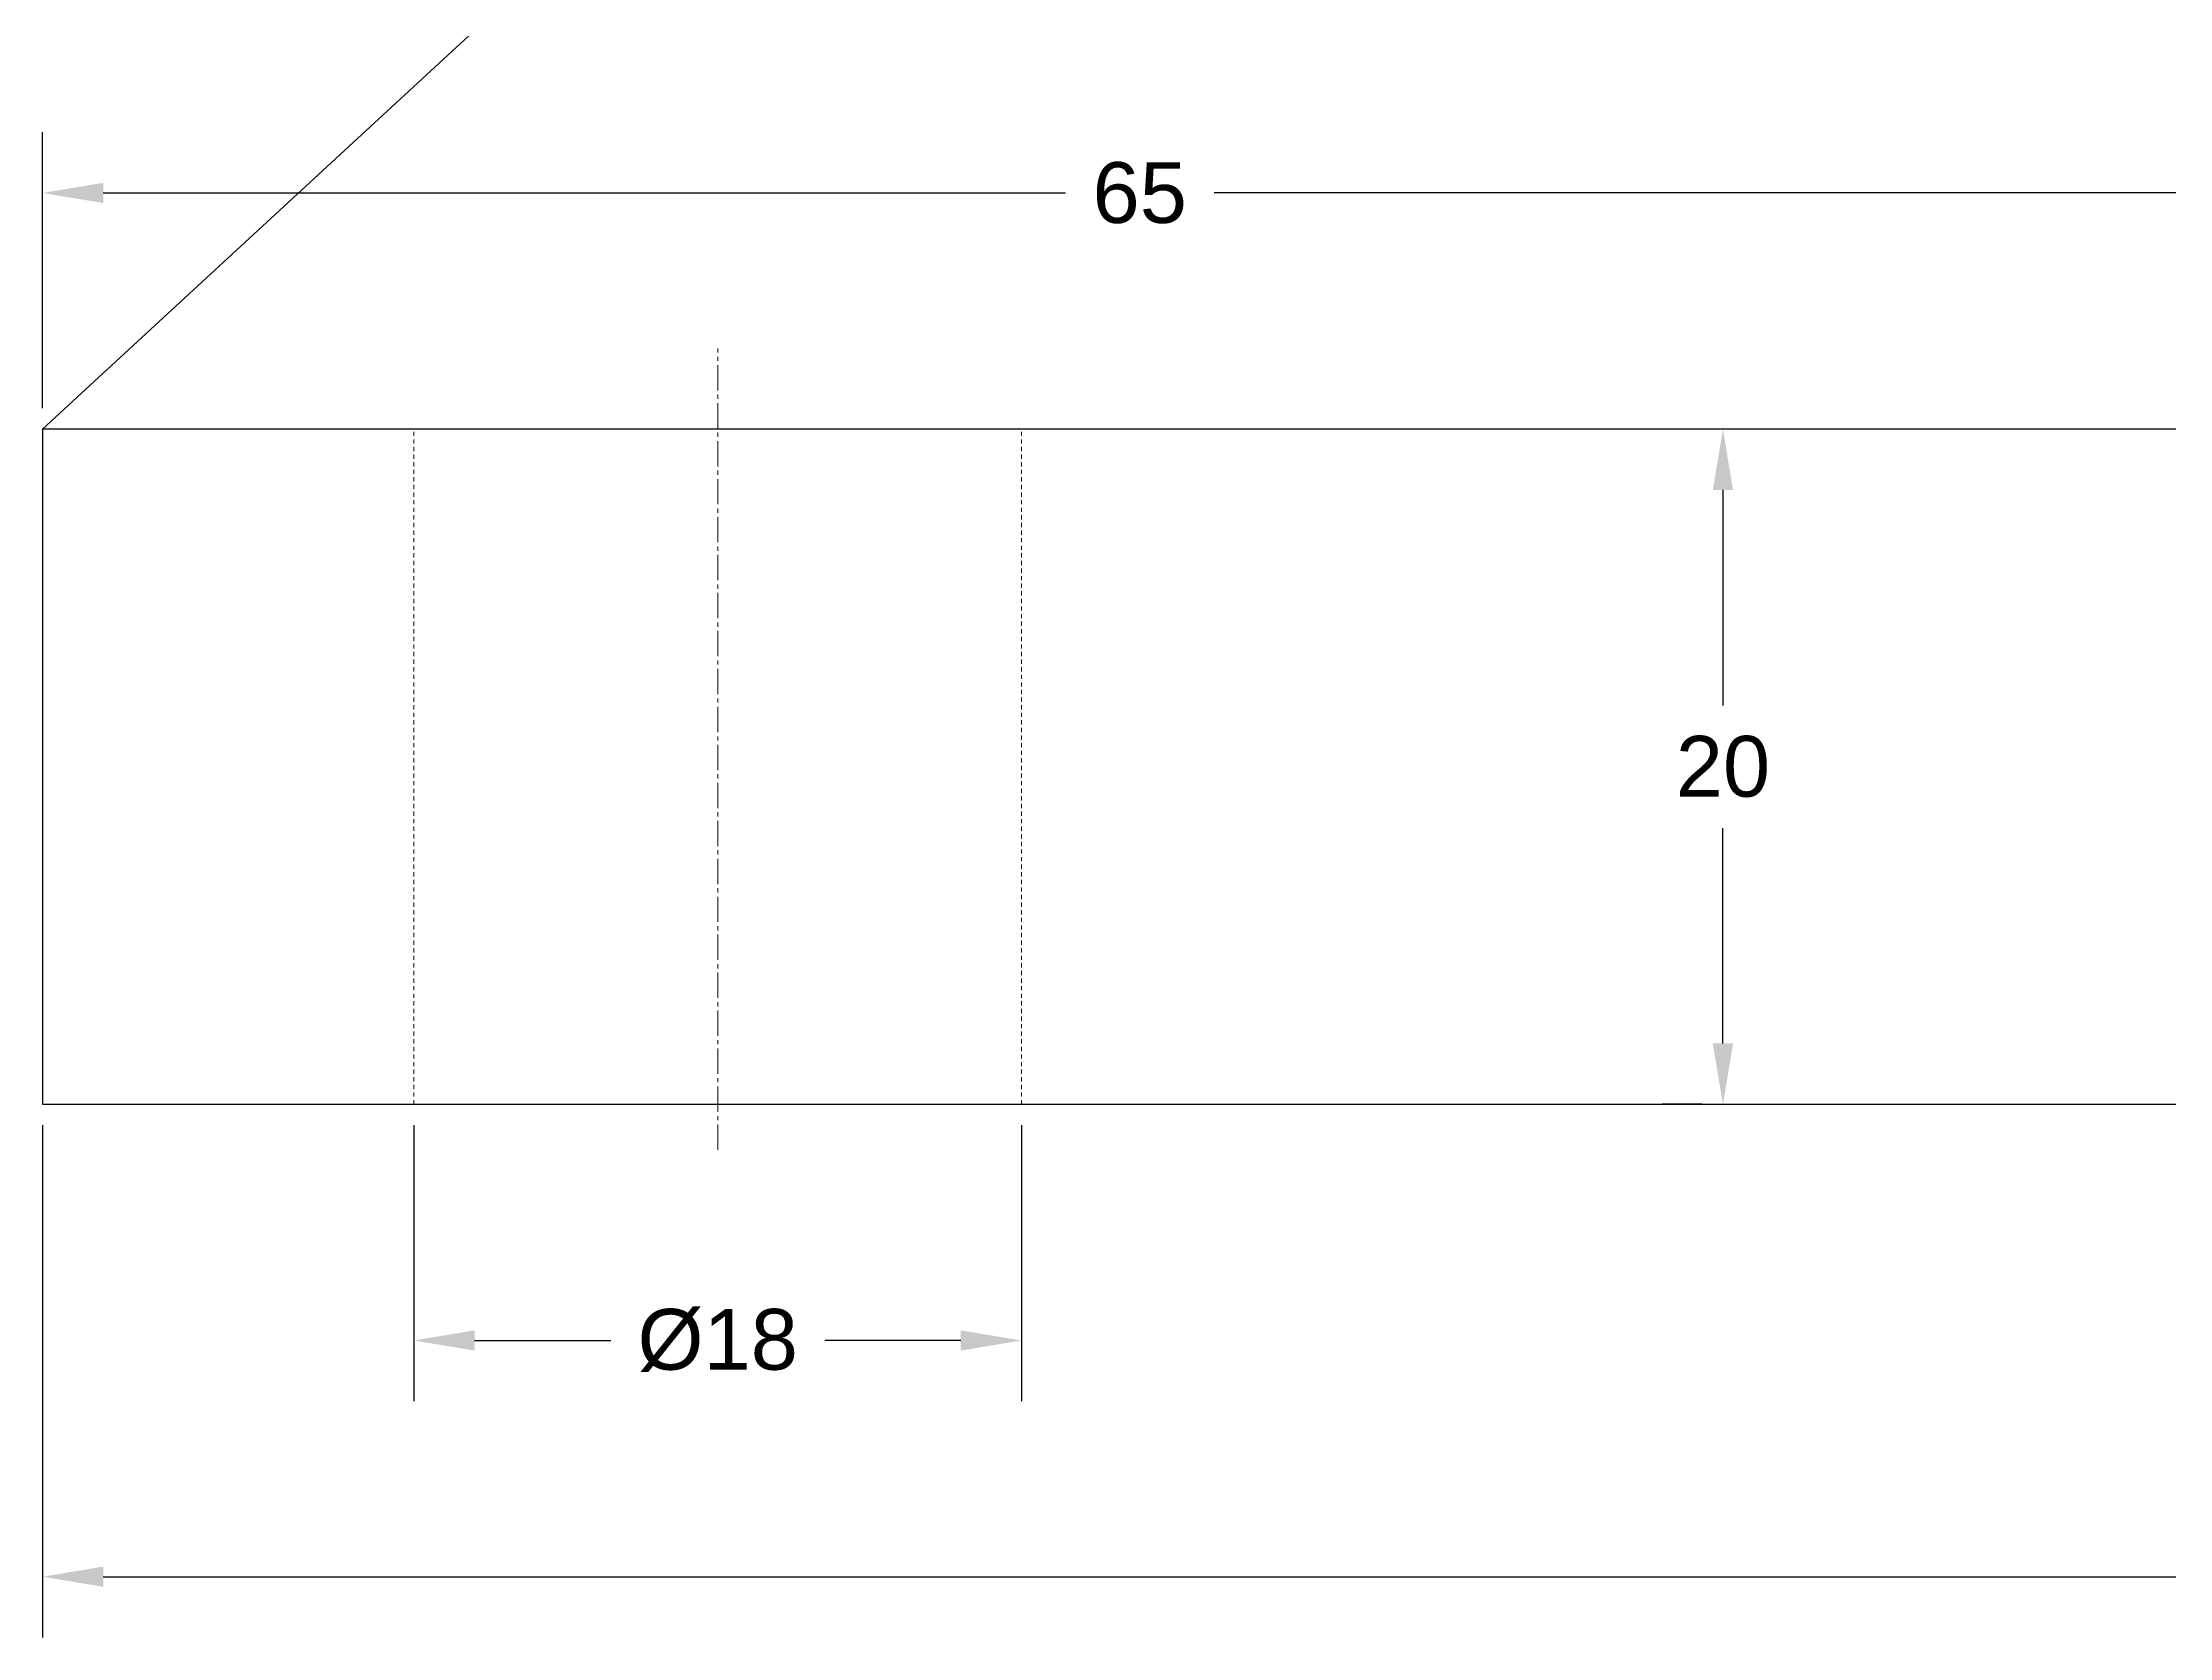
# Model space of a CAD drawing. Header units: inches. Extents: x -12 to 299, y -12 to 425.
# Drawn here: x 25 to 88, y 118.6 to 165.9 of the extents above; entities that cross this region are included whole.
import ezdxf

# ---------------------------------------------------------------- set-up
doc = ezdxf.new("R2010")
doc.units = ezdxf.units.IN
doc.header["$MEASUREMENT"] = 0
for name, pattern in [('ACAD_ISO10W100', [18, 12, -3, 0, -3]), ('CENTER2', [1.125, 0.75, -0.125, 0.125, -0.125]), ('HIDDEN2', [0.1875, 0.125, -0.0625])]:
    doc.linetypes.add(name, pattern=pattern)
for name, color, linetype, lineweight in [('axe', 181, 'ACAD_ISO10W100', 0), ('dimensiuni', 220, 'Continuous', 0), ('PDF_hidden', 7, 'HIDDEN2', 0), ('vizibil', 7, 'Continuous', 30)]:
    doc.layers.add(name, color=color, linetype=linetype, lineweight=lineweight)
doc.styles.get("Standard").update_dxf_attribs({"font": 'arial.ttf'})
doc.dimstyles.new('Annotative', dxfattribs={"dimscale": 0, "dimtxt": 0.18, "dimasz": 0.18, "dimexe": 0.18, "dimexo": 0.0625, "dimgap": 0.09, "dimtad": 0, "dimtih": 1, "dimtoh": 1, "dimdec": 0, "dimzin": 0, "dimdsep": 46, "dimtxsty": 'Standard', "dimcen": 0.09, "dimadec": 0, "dimazin": 0, "dimtfac": 1, "dimtdec": 0, "dimtofl": 0, "dimtmove": 0, "dimatfit": 3, "dimfxl": 1, "dimtolj": 1, "dimtzin": 0, "dimarcsym": 0})

# ---------------------------------------------------------------- blocks, each defined once
blk = doc.blocks.new('*D7')
at = {"layer": 'Defpoints', "color": 0, "transparency": 16777216}
for p in [(25.04, 134.438), (170.04, 134.438), (170.04, 120.438)]:
    blk.add_point(p, dxfattribs=at)
at = {"layer": 'dimensiuni', "color": 0, "lineweight": -2, "transparency": 16777216}
for p, q in [((25.04, 133.813), (25.04, 118.638)), ((170.04, 133.813), (170.04, 118.638)), ((26.84, 120.438), (94.73, 120.438)), ((168.24, 120.438), (100.351, 120.438))]:
    blk.add_line(p, q, dxfattribs=at)
at = {"layer": 'dimensiuni', "color": 0, "transparency": 16777216}
for points in [[(26.84, 120.738), (26.84, 120.138), (25.04, 120.438)], [(168.24, 120.738), (168.24, 120.138), (170.04, 120.438)]]:
    blk.add_solid(points, dxfattribs=at)
at = {"layer": 'dimensiuni', "color": 0, "transparency": 16777216, "insert": (97.54, 120.438), "char_height": 1.8, "attachment_point": 5}
blk.add_mtext('\\A1;145', dxfattribs=at)
blk = doc.blocks.new('*D9')
at = {"layer": 'Defpoints', "color": 0, "transparency": 16777216}
for p in [(36.04, 134.438), (54.04, 134.438), (54.04, 127.438)]:
    blk.add_point(p, dxfattribs=at)
at = {"layer": 'dimensiuni', "color": 0, "lineweight": -2, "transparency": 16777216}
for p, q in [((36.04, 133.813), (36.04, 125.638)), ((54.04, 133.813), (54.04, 125.638)), ((37.84, 127.438), (41.87, 127.438)), ((52.24, 127.438), (48.211, 127.438))]:
    blk.add_line(p, q, dxfattribs=at)
at = {"layer": 'dimensiuni', "color": 0, "transparency": 16777216}
for points in [[(37.84, 127.738), (37.84, 127.138), (36.04, 127.438)], [(52.24, 127.738), (52.24, 127.138), (54.04, 127.438)]]:
    blk.add_solid(points, dxfattribs=at)
at = {"layer": 'dimensiuni', "color": 0, "transparency": 16777216, "insert": (45.04, 127.438), "char_height": 1.8, "attachment_point": 5}
blk.add_mtext('\\A1;%%C18', dxfattribs=at)
blk = doc.blocks.new('*D19')
at = {"layer": 'Defpoints', "color": 0, "transparency": 16777216}
for p in [(25.04, 161.438), (25.04, 154.438), (90.04, 154.438)]:
    blk.add_point(p, dxfattribs=at)
at = {"layer": 'dimensiuni', "color": 0, "lineweight": -2, "transparency": 16777216}
for p, q in [((25.04, 155.063), (25.04, 163.238)), ((90.04, 155.063), (90.04, 163.238)), ((26.84, 161.438), (55.34, 161.438)), ((88.24, 161.438), (59.741, 161.438))]:
    blk.add_line(p, q, dxfattribs=at)
at = {"layer": 'dimensiuni', "color": 0, "transparency": 16777216}
for points in [[(26.84, 161.738), (26.84, 161.138), (25.04, 161.438)], [(88.24, 161.738), (88.24, 161.138), (90.04, 161.438)]]:
    blk.add_solid(points, dxfattribs=at)
at = {"layer": 'dimensiuni', "color": 0, "transparency": 16777216, "insert": (57.54, 161.438), "char_height": 1.8, "attachment_point": 5}
blk.add_mtext('\\A1;65', dxfattribs=at)
blk = doc.blocks.new('*D21')
at = {"layer": 'Defpoints', "color": 0, "transparency": 16777216}
for p in [(74.815, 154.438), (74.815, 134.438), (74.815, 134.438)]:
    blk.add_point(p, dxfattribs=at)
at = {"layer": 'dimensiuni', "color": 0, "lineweight": -2, "transparency": 16777216}
for p, q in [((74.19, 154.438), (73.015, 154.438)), ((74.815, 152.638), (74.815, 146.257)), ((74.815, 136.238), (74.815, 142.619)), ((74.19, 134.438), (73.015, 134.438))]:
    blk.add_line(p, q, dxfattribs=at)
at = {"layer": 'dimensiuni', "color": 0, "transparency": 16777216}
for points in [[(74.515, 152.638), (75.115, 152.638), (74.815, 154.438)], [(74.515, 136.238), (75.115, 136.238), (74.815, 134.438)]]:
    blk.add_solid(points, dxfattribs=at)
at = {"layer": 'dimensiuni', "color": 0, "transparency": 16777216, "insert": (74.815, 144.438), "char_height": 1.8, "attachment_point": 5}
blk.add_mtext('\\A1;20', dxfattribs=at)
blk = doc.blocks.new('*U33')
at = {"layer": 'axe', "color": 0, "linetype": 'CENTER2', "transparency": 16777216}
blk.add_line((0, -21.35), (0, 2.389), dxfattribs=at)

msp = doc.modelspace()

# ---------------------------------------------------------------- linework, layer by layer
at = {"layer": 'PDF_hidden'}
for p, q in [((36.04, 134.438), (36.04, 154.438)), ((54.04, 134.438), (54.04, 154.438))]:
    msp.add_line(p, q, dxfattribs=at)
at = {"layer": 'vizibil'}
for p, q in [((170.04, 154.438), (25.04, 154.438)), ((25.04, 154.438), (25.04, 134.438)), ((25.04, 134.438), (170.04, 134.438))]:
    msp.add_line(p, q, dxfattribs=at)
msp.add_lwpolyline([(90.04, 214.438), (25.04, 154.438)], dxfattribs=at)

# ---------------------------------------------------------------- block references
at = {"layer": 'axe', "linetype": 'CENTER2'}
msp.add_blockref('*U33', (45.04, 154.438), dxfattribs=at)

# ---------------------------------------------------------------- dimensions: what is measured, and where the dimension line sits
at = {"layer": 'dimensiuni'}
dim = msp.add_linear_dim(base=(25.04, 161.438), p1=(90.04, 154.438), p2=(25.04, 154.438), dimstyle='Annotative', dxfattribs=at)
dim.commit()
dim.dimension.update_dxf_attribs({"geometry": '*D19', "text_midpoint": (57.54, 161.438), "dimtype": 160})
dim = msp.add_linear_dim(base=(74.815, 134.438), p1=(74.815, 154.438), p2=(74.815, 134.438), angle=90, dimstyle='Annotative', dxfattribs=at)
dim.commit()
dim.dimension.update_dxf_attribs({"geometry": '*D21', "text_midpoint": (74.815, 144.438)})
dim = msp.add_linear_dim(base=(170.04, 120.438), p1=(25.04, 134.438), p2=(170.04, 134.438), dimstyle='Annotative', dxfattribs=at)
dim.commit()
dim.dimension.update_dxf_attribs({"geometry": '*D7', "text_midpoint": (97.54, 120.438)})
dim = msp.add_linear_dim(base=(54.04, 127.438), p1=(36.04, 134.438), p2=(54.04, 134.438), text='%%C<>', dimstyle='Annotative', dxfattribs=at)
dim.commit()
dim.dimension.update_dxf_attribs({"geometry": '*D9', "text_midpoint": (45.04, 127.438)})

doc.saveas('drawing.dxf')
